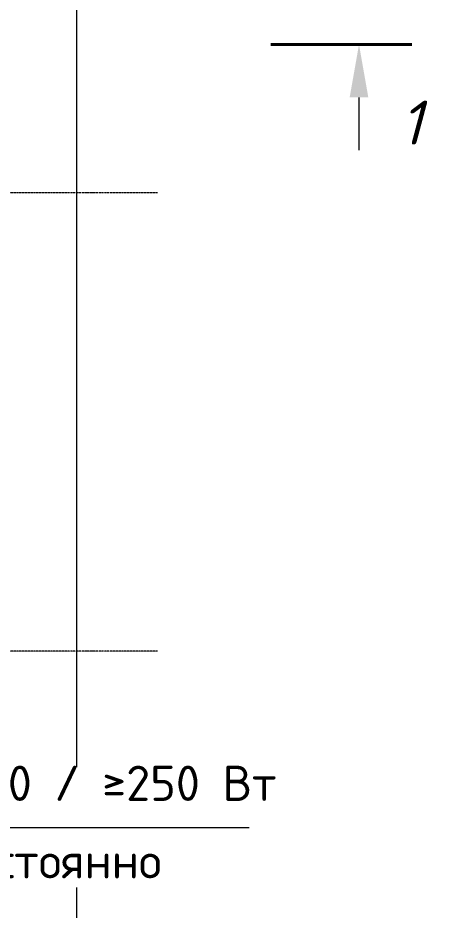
# Model space of a CAD drawing. Header units: millimetres. Extents: x -5016 to 63381, y -6019 to 88916.
# Drawn here: x 20415 to 22834, y 44830 to 49893 of the extents above; entities that cross this region are included whole.
import ezdxf
from ezdxf.enums import TextEntityAlignment as Align

# ---------------------------------------------------------------- set-up
doc = ezdxf.new("R2010")
doc.units = ezdxf.units.MM
doc.linetypes.add('Осевая 12-2-2', pattern=[16, 12, -2, 0, -2])
doc.linetypes.add('Пунктир 2-1_5', pattern=[3.5, 2, -1.5])
for name, color, linetype, lineweight in [('A-FLOR', 9, 'Continuous', 13), ('G-ANNO-SYMB', 8, 'Continuous', 13), ('S-GRID', 8, 'Continuous', 13), ('АР_подложка', 8, 'Continuous', 13), ('ОВ_выноски', 7, 'Continuous', 18), ('ОВ_марки', 7, 'Continuous', 18)]:
    doc.layers.add(name, color=color, linetype=linetype, lineweight=lineweight)
doc.styles.add('GOST', font='isocpeur.ttf', dxfattribs={"width": 0.9})
doc.styles.add('ISOCPEUR_I', font='isocpeui.ttf', dxfattribs={"height": 250})

# ---------------------------------------------------------------- blocks, each defined once
blk = doc.blocks.new('Разрез - Номер сзади-3578-Этаж 2 - Планировка')
at = {"layer": 'G-ANNO-SYMB'}
blk.add_hatch(color=256, dxfattribs=at).paths.add_polyline_path([(2.471, -3), (3, 0), (3.529, -3)])
at = {"layer": 'G-ANNO-SYMB', "lineweight": 40}
blk.add_line((0, 0), (8, 0), dxfattribs=at)
at = {"layer": 'G-ANNO-SYMB'}
blk.add_line((3, -3), (3, -6), dxfattribs=at)
blk = doc.blocks.new('АР_plan2')
at = {"layer": 'A-FLOR'}
blk.add_line((22918.2, 3122.6), (22918.2, 20922.6), dxfattribs=at)
at = {"layer": 'G-ANNO-SYMB', "linetype": 'Пунктир 2-1_5'}
blk.add_line((24517.8, 14415.3), (24818.8, 14415.3), dxfattribs=at)
at = {"layer": 'S-GRID', "color": 251, "linetype": 'Осевая 12-2-2', "true_color": 0x646464}
for p, q in [((23375.6, 13572.6), (-1176.1, 13572.6)), ((23375.6, 10972.6), (-1176.1, 10972.6))]:
    blk.add_line(p, q, dxfattribs=at)
at = {"layer": 'G-ANNO-SYMB', "extrusion": (0, 0, -1), "xscale": 99.99999999999993, "yscale": 99.99999999999993, "zscale": 99.99999999999993}
blk.add_blockref('Разрез - Номер сзади-3578-Этаж 2 - Планировка', (-24818.8, 14415.3), dxfattribs=at)
at = {"layer": 'G-ANNO-SYMB', "insert": (24752.1, 14097.1), "char_height": 250, "width": 160.337, "attachment_point": 1, "style": 'ISOCPEUR_I', "bg_fill": 3, "box_fill_scale": 0, "bg_fill_color": 256, "bg_fill_true_color": 3254780160, "bg_fill_transparency": 256}
blk.add_mtext('\\fISOCPEUR|b0|i1|c204|p34|;1', dxfattribs=at)

msp = doc.modelspace()

# ---------------------------------------------------------------- block references
at = {"layer": 'АР_подложка'}
msp.add_blockref('АР_plan2', (-2168, 35327), dxfattribs=at)

# ---------------------------------------------------------------- next in the draw order: wipeouts: each hides what was drawn before it
msp.add_wipeout([(16400, 44960), (21728, 44960), (21728, 45640), (16400, 45640)])

# ---------------------------------------------------------------- next in the draw order: linework, layer by layer
at = {"layer": 'ОВ_выноски'}
msp.add_lwpolyline([(16400, 45300), (21728, 45300)], dxfattribs=at)

# ---------------------------------------------------------------- next in the draw order: texts
at = {"layer": 'ОВ_марки', "style": 'GOST'}
msp.add_text('11. Пс-1, Пс-2 от Т3/Т4 Б1: ≥690 / ≥250 Вт', height=200, dxfattribs=at).set_placement((16460, 45390), align=Align.BOTTOM_LEFT)
msp.add_text('при 75/65/20; циркуляция постоянно', height=200, dxfattribs=at).set_placement((16460, 45210), align=Align.TOP_LEFT)

doc.saveas('drawing.dxf')
